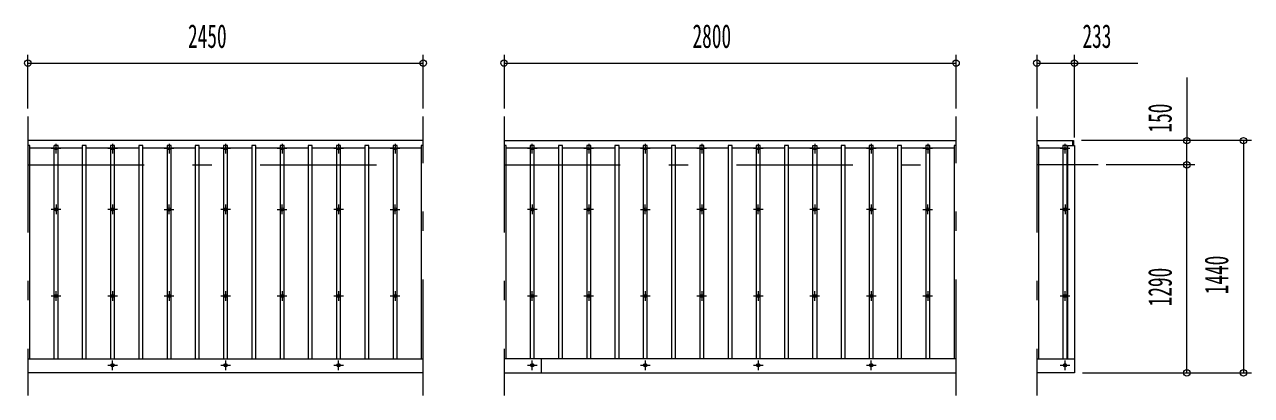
# Model space of a CAD drawing. Units: millimetres, scale not verified. Extents: x -23257 to 23268, y -10500 to 10500.
# Drawn here: x -16827 to -9227, y 6548 to 8848 of the extents above; entities that cross this region are included whole.
import ezdxf
from ezdxf.enums import TextEntityAlignment as Align

# ---------------------------------------------------------------- set-up
doc = ezdxf.new("R2010")
doc.units = ezdxf.units.MM
doc.header["$LTSCALE"] = 60
doc.linetypes.add('USER1', pattern=[24, 12, -5, 2, -5])
for name, color, linetype, lineweight in [('1-0_2BOLD', 7, 'Continuous', 18), ('1-2_2CENTER', 3, 'USER1', 18), ('1-4_2THIN', 4, 'Continuous', 18), ('1-5_2DIM', 3, 'Continuous', 18), ('1-D_A-SITE-STAIR', 3, 'Continuous', 18)]:
    doc.layers.add(name, color=color, linetype=linetype, lineweight=lineweight)
doc.styles.add('ＭＳ ゴシック', font='')
doc.styles.get('ＭＳ ゴシック').set_extended_font_data('MS Gothic')

msp = doc.modelspace()

# ---------------------------------------------------------------- linework, layer by layer
at = {"layer": '1-0_2BOLD'}
for p, q in [((-14357.38, 8127.67), (-16807.38, 8127.67)), ((-13857.39, 8127.67), (-11057.38, 8127.67)), ((-10334.38, 8097.84), (-10334.38, 8127.67)), ((-16807.38, 6773.96), (-14357.38, 6773.96)), ((-11057.38, 6773.96), (-13857.39, 6773.96)), ((-13627.39, 6773.96), (-13627.39, 6687.67)), ((-10557.38, 6773.96), (-10324.38, 6773.96)), ((-14357.38, 6687.67), (-16807.38, 6687.67)), ((-13857.39, 6687.67), (-11057.38, 6687.67))]:
    msp.add_line(p, q, dxfattribs=at)
for points in [[(-10557.38, 8127.67), (-10329.38, 8127.67), (-10329.38, 8097.84)], [(-10324.38, 8097.84), (-10324.38, 6687.67), (-10557.38, 6687.67)], [(-10364.38, 6773.96), (-10364.38, 8097.84), (-10324.38, 8097.84)]]:
    msp.add_lwpolyline(points, dxfattribs=at)
for centre in [(-16632.38, 7701.14), (-16282.38, 7701.14), (-15932.38, 7701.14), (-15582.38, 7701.14), (-15232.38, 7701.14), (-14882.38, 7701.14), (-14532.39, 7701.14), (-13682.39, 7701.14), (-13332.39, 7701.14), (-12982.38, 7701.14), (-12632.38, 7701.14), (-12282.39, 7701.14), (-11932.39, 7701.14), (-11582.39, 7701.14), (-11232.39, 7701.14), (-10382.39, 7701.14), (-16632.38, 7164.54), (-16282.38, 7164.54), (-15932.38, 7164.54), (-15582.38, 7164.54), (-15232.38, 7164.54), (-14882.38, 7164.54), (-14532.39, 7164.54), (-13682.39, 7164.54), (-13332.39, 7164.54), (-12982.38, 7164.54), (-12632.38, 7164.54), (-12282.39, 7164.54), (-11932.39, 7164.54), (-11582.39, 7164.54), (-11232.39, 7164.54), (-10382.39, 7164.54), (-16282.38, 6735.28), (-15582.38, 6735.28), (-14882.38, 6735.28), (-13682.38, 6735.28), (-12982.38, 6735.28), (-12282.39, 6735.28), (-11582.39, 6735.28), (-10382.39, 6735.28)]:
    msp.add_circle(centre, 10, dxfattribs=at)
for centre, start, end in [((-16632.38, 8067.55), 46.39838, 133.60162), ((-16632.38, 8088.55), 226.3961, 313.6039), ((-16282.38, 8067.55), 46.39838, 133.60162), ((-16282.38, 8088.55), 226.3961, 313.6039), ((-15932.38, 8067.55), 46.39838, 133.60162), ((-15932.38, 8088.55), 226.3961, 313.6039), ((-15582.38, 8067.55), 46.39838, 133.60162), ((-15582.38, 8088.55), 226.3961, 313.6039), ((-15232.38, 8067.55), 46.39838, 133.60162), ((-15232.38, 8088.55), 226.3961, 313.6039), ((-14882.38, 8067.55), 46.39838, 133.60162), ((-14882.38, 8088.55), 226.3961, 313.6039), ((-14532.38, 8067.55), 46.39838, 133.60162), ((-14532.38, 8088.55), 226.3961, 313.6039), ((-13682.38, 8067.55), 46.39838, 133.60162), ((-13682.38, 8088.55), 226.3961, 313.6039), ((-13332.38, 8067.55), 46.39838, 133.60162), ((-13332.38, 8088.55), 226.3961, 313.6039), ((-12982.38, 8067.55), 46.39838, 133.60162), ((-12982.38, 8088.55), 226.3961, 313.6039), ((-12632.38, 8067.55), 46.39838, 133.60162), ((-12632.38, 8088.55), 226.3961, 313.6039), ((-12282.38, 8067.55), 46.39838, 133.60162), ((-12282.38, 8088.55), 226.3961, 313.6039), ((-11932.38, 8067.55), 46.39838, 133.60162), ((-11932.38, 8088.55), 226.3961, 313.6039), ((-11582.38, 8067.55), 46.39838, 133.60162), ((-11582.38, 8088.55), 226.3961, 313.6039), ((-11232.38, 8067.55), 46.39838, 133.60162), ((-11232.38, 8088.55), 226.3961, 313.6039), ((-10382.38, 8067.55), 46.39838, 133.60162), ((-10382.38, 8088.55), 226.3961, 313.6039)]:
    msp.add_arc(centre, 14.5, start, end, dxfattribs=at)
at = {"layer": '1-2_2CENTER'}
for p, q in [((-16807.38, 8277.67), (-16807.38, 6547.67)), ((-14357.38, 6547.67), (-14357.38, 8277.67)), ((-13857.38, 8277.67), (-13857.38, 6547.67)), ((-11057.38, 6547.67), (-11057.38, 8277.67)), ((-10557.38, 8277.67), (-10557.38, 6547.67)), ((-16602.38, 8078.05), (-16662.38, 8078.05)), ((-16632.38, 8048.05), (-16632.38, 8108.05)), ((-16252.38, 8078.05), (-16312.38, 8078.05)), ((-16282.38, 8108.05), (-16282.38, 8048.05)), ((-15902.38, 8078.05), (-15962.38, 8078.05)), ((-15932.38, 8108.05), (-15932.38, 8048.05)), ((-15552.38, 8078.05), (-15612.38, 8078.05)), ((-15582.38, 8108.05), (-15582.38, 8048.05)), ((-15202.38, 8078.05), (-15262.38, 8078.05)), ((-15232.38, 8108.05), (-15232.38, 8048.05)), ((-14852.38, 8078.05), (-14912.38, 8078.05)), ((-14882.38, 8108.05), (-14882.38, 8048.05)), ((-14502.38, 8078.05), (-14562.38, 8078.05)), ((-14532.38, 8108.05), (-14532.38, 8048.05)), ((-13652.38, 8078.05), (-13712.38, 8078.05)), ((-13682.38, 8048.05), (-13682.38, 8108.05)), ((-13302.38, 8078.05), (-13362.38, 8078.05)), ((-13332.38, 8108.05), (-13332.38, 8048.05)), ((-12952.38, 8078.05), (-13012.38, 8078.05)), ((-12982.38, 8108.05), (-12982.38, 8048.05)), ((-12602.38, 8078.05), (-12662.38, 8078.05)), ((-12632.38, 8108.05), (-12632.38, 8048.05)), ((-12252.38, 8078.05), (-12312.38, 8078.05)), ((-12282.38, 8108.05), (-12282.38, 8048.05)), ((-11902.38, 8078.05), (-11962.38, 8078.05)), ((-11932.38, 8108.05), (-11932.38, 8048.05)), ((-11552.38, 8078.05), (-11612.38, 8078.05)), ((-11582.38, 8108.05), (-11582.38, 8048.05)), ((-11202.38, 8078.05), (-11262.38, 8078.05)), ((-11232.38, 8108.05), (-11232.38, 8048.05)), ((-10352.38, 8078.05), (-10412.38, 8078.05)), ((-10382.38, 8048.05), (-10382.38, 8108.05)), ((-16807.38, 7977.67), (-14357.38, 7977.67)), ((-13857.39, 7977.67), (-11057.38, 7977.67)), ((-10177.38, 7977.67), (-10557.38, 7977.67)), ((-16602.38, 7701.14), (-16662.38, 7701.14)), ((-16632.38, 7731.14), (-16632.38, 7671.14)), ((-16252.38, 7701.14), (-16312.38, 7701.14)), ((-16282.38, 7731.14), (-16282.38, 7671.14)), ((-15962.38, 7701.14), (-15902.39, 7701.14)), ((-15932.38, 7671.14), (-15932.38, 7731.14)), ((-15552.38, 7701.14), (-15612.38, 7701.14)), ((-15582.38, 7731.14), (-15582.38, 7671.14)), ((-15262.38, 7701.14), (-15202.38, 7701.14)), ((-15232.38, 7671.14), (-15232.38, 7731.14)), ((-14852.38, 7701.14), (-14912.38, 7701.14)), ((-14882.38, 7731.14), (-14882.38, 7671.14)), ((-14562.38, 7701.14), (-14502.39, 7701.14)), ((-14532.39, 7671.14), (-14532.39, 7731.14)), ((-13652.39, 7701.14), (-13712.38, 7701.14)), ((-13682.39, 7731.14), (-13682.39, 7671.14)), ((-13302.38, 7701.14), (-13362.38, 7701.14)), ((-13332.39, 7731.14), (-13332.39, 7671.14)), ((-13012.38, 7701.14), (-12952.38, 7701.14)), ((-12982.38, 7671.14), (-12982.38, 7731.14)), ((-12602.39, 7701.14), (-12662.38, 7701.14)), ((-12632.38, 7731.14), (-12632.38, 7671.14)), ((-12252.39, 7701.14), (-12312.38, 7701.14)), ((-12282.39, 7671.14), (-12282.39, 7731.14)), ((-11902.39, 7701.14), (-11962.38, 7701.14)), ((-11932.39, 7731.14), (-11932.39, 7671.14)), ((-11552.39, 7701.14), (-11612.39, 7701.14)), ((-11582.39, 7731.14), (-11582.39, 7671.14)), ((-11262.39, 7701.14), (-11202.39, 7701.14)), ((-11232.39, 7671.14), (-11232.39, 7731.14)), ((-10352.39, 7701.14), (-10412.39, 7701.14)), ((-10382.39, 7731.14), (-10382.39, 7671.14)), ((-16662.38, 7164.54), (-16602.38, 7164.54)), ((-16632.38, 7134.54), (-16632.38, 7194.54)), ((-16312.38, 7164.54), (-16252.38, 7164.54)), ((-16282.38, 7194.54), (-16282.38, 7134.54)), ((-15962.38, 7164.54), (-15902.39, 7164.54)), ((-15932.38, 7194.54), (-15932.38, 7134.54)), ((-15612.38, 7164.54), (-15552.38, 7164.54)), ((-15582.38, 7194.54), (-15582.38, 7134.54)), ((-15262.38, 7164.54), (-15202.38, 7164.54)), ((-15232.38, 7194.54), (-15232.38, 7134.54)), ((-14912.38, 7164.54), (-14852.38, 7164.54)), ((-14882.38, 7194.54), (-14882.38, 7134.54)), ((-14562.38, 7164.54), (-14502.39, 7164.54)), ((-14532.39, 7194.54), (-14532.39, 7134.54)), ((-13712.38, 7164.54), (-13652.39, 7164.54)), ((-13682.39, 7134.54), (-13682.39, 7194.54)), ((-13362.38, 7164.54), (-13302.38, 7164.54)), ((-13332.39, 7194.54), (-13332.39, 7134.54)), ((-13012.38, 7164.54), (-12952.38, 7164.54)), ((-12982.38, 7194.54), (-12982.38, 7134.54)), ((-12662.38, 7164.54), (-12602.39, 7164.54)), ((-12632.38, 7194.54), (-12632.38, 7134.54)), ((-12312.38, 7164.54), (-12252.39, 7164.54)), ((-12282.39, 7194.54), (-12282.39, 7134.54)), ((-11962.38, 7164.54), (-11902.39, 7164.54)), ((-11932.39, 7134.54), (-11932.39, 7194.54)), ((-11612.39, 7164.54), (-11552.39, 7164.54)), ((-11582.39, 7194.54), (-11582.39, 7134.54)), ((-11262.39, 7164.54), (-11202.39, 7164.54)), ((-11232.39, 7194.54), (-11232.39, 7134.54)), ((-10412.39, 7164.54), (-10352.39, 7164.54)), ((-10382.39, 7134.54), (-10382.39, 7194.54)), ((-16282.38, 6705.28), (-16282.38, 6765.28)), ((-15582.38, 6765.28), (-15582.38, 6705.28)), ((-14882.38, 6705.28), (-14882.38, 6765.28)), ((-13682.38, 6705.28), (-13682.38, 6765.28)), ((-12982.38, 6765.28), (-12982.38, 6705.28)), ((-12282.39, 6765.28), (-12282.39, 6705.28)), ((-11582.39, 6705.28), (-11582.39, 6765.28)), ((-10382.39, 6705.28), (-10382.39, 6765.28)), ((-16312.38, 6735.28), (-16252.38, 6735.28)), ((-15612.38, 6735.28), (-15552.38, 6735.28)), ((-14912.38, 6735.28), (-14852.38, 6735.28)), ((-13712.38, 6735.28), (-13652.38, 6735.28)), ((-13012.38, 6735.28), (-12952.38, 6735.28)), ((-12312.38, 6735.28), (-12252.39, 6735.28)), ((-11612.39, 6735.28), (-11552.39, 6735.28)), ((-10412.39, 6735.28), (-10352.39, 6735.28))]:
    msp.add_line(p, q, dxfattribs=at)
at = {"layer": '1-4_2THIN'}
for p, q in [((-16794.88, 8097.84), (-16807.38, 8097.84)), ((-16794.89, 8083.35), (-16644.89, 8083.35)), ((-16794.88, 6773.96), (-16794.88, 8097.84)), ((-16644.89, 8097.84), (-16644.89, 6773.96)), ((-16619.88, 8097.84), (-16644.88, 8097.84)), ((-16619.88, 6773.96), (-16619.88, 8097.84)), ((-16619.88, 8083.35), (-16469.88, 8083.35)), ((-16469.88, 8097.84), (-16469.88, 6773.96)), ((-16444.88, 8097.84), (-16469.88, 8097.84)), ((-16444.88, 6773.96), (-16444.88, 8097.84)), ((-16444.88, 8083.35), (-16294.89, 8083.35)), ((-16294.88, 8097.84), (-16294.88, 6773.96)), ((-16269.88, 8097.84), (-16294.88, 8097.84)), ((-16269.88, 6773.96), (-16269.88, 8097.84)), ((-16269.88, 8083.35), (-16119.88, 8083.35)), ((-16119.88, 8097.84), (-16119.88, 6773.96)), ((-16094.88, 8097.84), (-16119.88, 8097.84)), ((-16094.88, 6773.96), (-16094.88, 8097.84)), ((-16094.88, 8083.35), (-15944.88, 8083.35)), ((-15944.88, 8097.84), (-15944.88, 6773.96)), ((-15919.88, 8097.84), (-15944.88, 8097.84)), ((-15919.88, 6773.96), (-15919.88, 8097.84)), ((-15919.88, 8083.35), (-15769.88, 8083.35)), ((-15769.89, 8097.84), (-15769.89, 6773.96)), ((-15744.88, 8097.84), (-15769.88, 8097.84)), ((-15744.88, 6773.96), (-15744.88, 8097.84)), ((-15744.88, 8083.35), (-15594.89, 8083.35)), ((-15594.88, 8097.84), (-15594.88, 6773.96)), ((-15569.88, 8097.84), (-15594.88, 8097.84)), ((-15569.88, 6773.96), (-15569.88, 8097.84)), ((-15569.88, 8083.35), (-15419.88, 8083.35)), ((-15419.88, 8097.84), (-15419.88, 6773.96)), ((-15394.88, 8097.84), (-15419.88, 8097.84)), ((-15394.89, 8083.35), (-15244.89, 8083.35)), ((-15394.88, 6773.96), (-15394.88, 8097.84)), ((-15244.88, 8097.84), (-15244.88, 6773.96)), ((-15219.88, 8097.84), (-15244.88, 8097.84)), ((-15219.88, 6773.96), (-15219.88, 8097.84)), ((-15219.88, 8083.35), (-15069.88, 8083.35)), ((-15069.88, 8097.84), (-15069.88, 6773.96)), ((-15044.88, 8097.84), (-15069.88, 8097.84)), ((-15044.88, 6773.96), (-15044.88, 8097.84)), ((-15044.88, 8083.35), (-14894.89, 8083.35)), ((-14894.88, 8097.84), (-14894.88, 6773.96)), ((-14869.88, 8097.84), (-14894.88, 8097.84)), ((-14869.88, 6773.96), (-14869.88, 8097.84)), ((-14869.88, 8083.35), (-14719.88, 8083.35)), ((-14719.89, 8097.84), (-14719.89, 6773.96)), ((-14694.88, 8097.84), (-14719.88, 8097.84)), ((-14694.89, 6773.96), (-14694.89, 8097.84)), ((-14694.89, 8083.35), (-14544.89, 8083.35)), ((-14544.88, 8097.84), (-14544.88, 6773.96)), ((-14519.88, 8097.84), (-14544.88, 8097.84)), ((-14519.88, 6773.96), (-14519.88, 8097.84)), ((-14519.88, 8083.35), (-14369.88, 8083.35)), ((-14369.88, 8097.84), (-14369.88, 6773.96)), ((-14357.38, 8097.84), (-14369.88, 8097.84)), ((-13844.88, 8097.84), (-13857.39, 8097.84)), ((-13844.88, 6773.96), (-13844.88, 8097.84)), ((-13844.88, 8083.35), (-13694.89, 8083.35)), ((-13694.88, 8097.84), (-13694.88, 6773.96)), ((-13669.88, 8097.84), (-13694.88, 8097.84)), ((-13669.88, 6773.96), (-13669.88, 8097.84)), ((-13669.88, 8083.35), (-13519.88, 8083.35)), ((-13519.89, 8097.84), (-13519.89, 6773.96)), ((-13494.88, 8097.84), (-13519.88, 8097.84)), ((-13494.89, 6773.96), (-13494.89, 8097.84)), ((-13494.89, 8083.35), (-13344.89, 8083.35)), ((-13344.88, 8097.84), (-13344.88, 6773.96)), ((-13319.88, 8097.84), (-13344.88, 8097.84)), ((-13319.88, 6773.96), (-13319.88, 8097.84)), ((-13319.88, 8083.35), (-13169.88, 8083.35)), ((-13169.89, 8097.84), (-13169.89, 6773.96)), ((-13144.88, 8097.84), (-13169.88, 8097.84)), ((-13144.89, 6773.96), (-13144.89, 8097.84)), ((-13144.88, 8083.35), (-12994.89, 8083.35)), ((-12994.88, 8097.84), (-12994.88, 6773.96)), ((-12969.88, 8097.84), (-12994.88, 8097.84)), ((-12969.88, 6773.96), (-12969.88, 8097.84)), ((-12969.88, 8083.35), (-12819.88, 8083.35)), ((-12819.88, 8097.84), (-12819.88, 6773.96)), ((-12794.88, 8097.84), (-12819.88, 8097.84)), ((-12794.89, 8083.35), (-12644.89, 8083.35)), ((-12794.88, 6773.96), (-12794.88, 8097.84)), ((-12644.88, 8097.84), (-12644.88, 6773.96)), ((-12619.88, 8097.84), (-12644.88, 8097.84)), ((-12619.88, 6773.96), (-12619.88, 8097.84)), ((-12619.88, 8083.35), (-12469.88, 8083.35)), ((-12469.89, 8097.84), (-12469.89, 6773.96)), ((-12444.88, 8097.84), (-12469.88, 8097.84)), ((-12444.88, 6773.96), (-12444.88, 8097.84)), ((-12444.88, 8083.35), (-12294.89, 8083.35)), ((-12294.88, 8097.84), (-12294.88, 6773.96)), ((-12269.88, 8097.84), (-12294.88, 8097.84)), ((-12269.88, 6773.96), (-12269.88, 8097.84)), ((-12269.88, 8083.35), (-12119.88, 8083.35)), ((-12119.89, 8097.84), (-12119.89, 6773.96)), ((-12094.88, 8097.84), (-12119.88, 8097.84)), ((-12094.88, 6773.96), (-12094.88, 8097.84)), ((-12094.88, 8083.35), (-11944.89, 8083.35)), ((-11944.88, 8097.84), (-11919.88, 8097.84)), ((-11944.88, 6773.96), (-11944.88, 8097.84)), ((-11919.88, 8097.84), (-11919.88, 6773.96)), ((-11919.88, 8083.35), (-11769.88, 8083.35)), ((-11769.89, 8097.84), (-11769.89, 6773.96)), ((-11744.88, 8097.84), (-11769.88, 8097.84)), ((-11744.89, 6773.96), (-11744.89, 8097.84)), ((-11744.88, 8083.35), (-11594.89, 8083.35)), ((-11594.88, 8097.84), (-11594.88, 6773.96)), ((-11569.88, 8097.84), (-11594.88, 8097.84)), ((-11569.88, 6773.96), (-11569.88, 8097.84)), ((-11569.88, 8083.35), (-11419.88, 8083.35)), ((-11419.88, 8097.84), (-11419.88, 6773.96)), ((-11394.88, 8097.84), (-11419.88, 8097.84)), ((-11394.88, 6773.96), (-11394.88, 8097.84)), ((-11394.88, 8083.35), (-11244.89, 8083.35)), ((-11244.88, 8097.84), (-11244.88, 6773.96)), ((-11219.88, 8097.84), (-11244.88, 8097.84)), ((-11219.88, 6773.96), (-11219.88, 8097.84)), ((-11219.88, 8083.35), (-11069.88, 8083.35)), ((-11069.88, 8097.84), (-11069.88, 6773.96)), ((-11057.38, 8097.84), (-11069.88, 8097.84)), ((-10544.88, 8097.84), (-10557.38, 8097.84)), ((-10544.88, 6773.96), (-10544.88, 8097.84)), ((-10544.88, 8083.35), (-10394.89, 8083.35)), ((-10394.89, 8097.84), (-10394.89, 6773.96)), ((-10369.88, 8097.84), (-10394.88, 8097.84)), ((-10369.88, 6773.96), (-10369.88, 8097.84)), ((-10369.88, 8083.35), (-10364.38, 8083.35))]:
    msp.add_line(p, q, dxfattribs=at)
at = {"layer": '1-5_2DIM'}
for p, q in [((-16807.38, 8327.67), (-16807.38, 8658.67)), ((-14357.38, 8327.67), (-14357.38, 8658.67)), ((-13857.38, 8658.67), (-13857.38, 8327.67)), ((-11057.38, 8327.67), (-11057.38, 8658.67)), ((-10557.38, 8658.67), (-10557.38, 8327.67)), ((-10324.38, 8147.84), (-10324.38, 8658.67)), ((-10324.38, 8608.67), (-9931.88, 8608.67)), ((-9627.38, 8520.17), (-9627.38, 8127.67)), ((-9227.39, 8127.67), (-10279.38, 8127.67)), ((-9577.38, 7977.67), (-10127.38, 7977.67)), ((-10274.38, 6687.67), (-9227.39, 6687.67))]:
    msp.add_line(p, q, dxfattribs=at)
for centre in [(-16807.38, 8608.67), (-14357.38, 8608.67), (-13857.38, 8608.67), (-11057.38, 8608.67), (-10557.38, 8608.67), (-10324.38, 8608.67), (-9627.38, 8127.67), (-9277.39, 8127.67), (-9627.38, 7977.67), (-9627.38, 6687.67), (-9277.39, 6687.67)]:
    msp.add_circle(centre, 20, dxfattribs=at)
at = {"layer": '1-D_A-SITE-STAIR'}
for p, q in [((-16807.38, 8608.67), (-14357.38, 8608.67)), ((-13857.38, 8608.67), (-11057.38, 8608.67)), ((-10557.38, 8608.67), (-10324.38, 8608.67)), ((-9627.38, 7977.67), (-9627.38, 8127.67)), ((-9277.39, 8127.67), (-9277.39, 6687.67)), ((-9627.38, 6687.67), (-9627.38, 7977.67))]:
    msp.add_line(p, q, dxfattribs=at)

# ---------------------------------------------------------------- texts
at = {"layer": '1-D_A-SITE-STAIR', "color": 7, "style": 'ＭＳ ゴシック', "width": 0.6}
for s, p in [('2450', (-15814.88, 8658.67)), ('2800', (-12689.88, 8658.67)), ('233', (-10274.38, 8658.67))]:
    msp.add_text(s, height=146.6, dxfattribs=at).set_placement(p, align=Align.BOTTOM_LEFT)
for s, p in [('150', (-9677.38, 8177.67)), ('1440', (-9327.39, 7175.17)), ('1290', (-9677.38, 7100.17))]:
    msp.add_text(s, height=146.6, rotation=90, dxfattribs=at).set_placement(p, align=Align.BOTTOM_LEFT)

doc.saveas('drawing.dxf')
